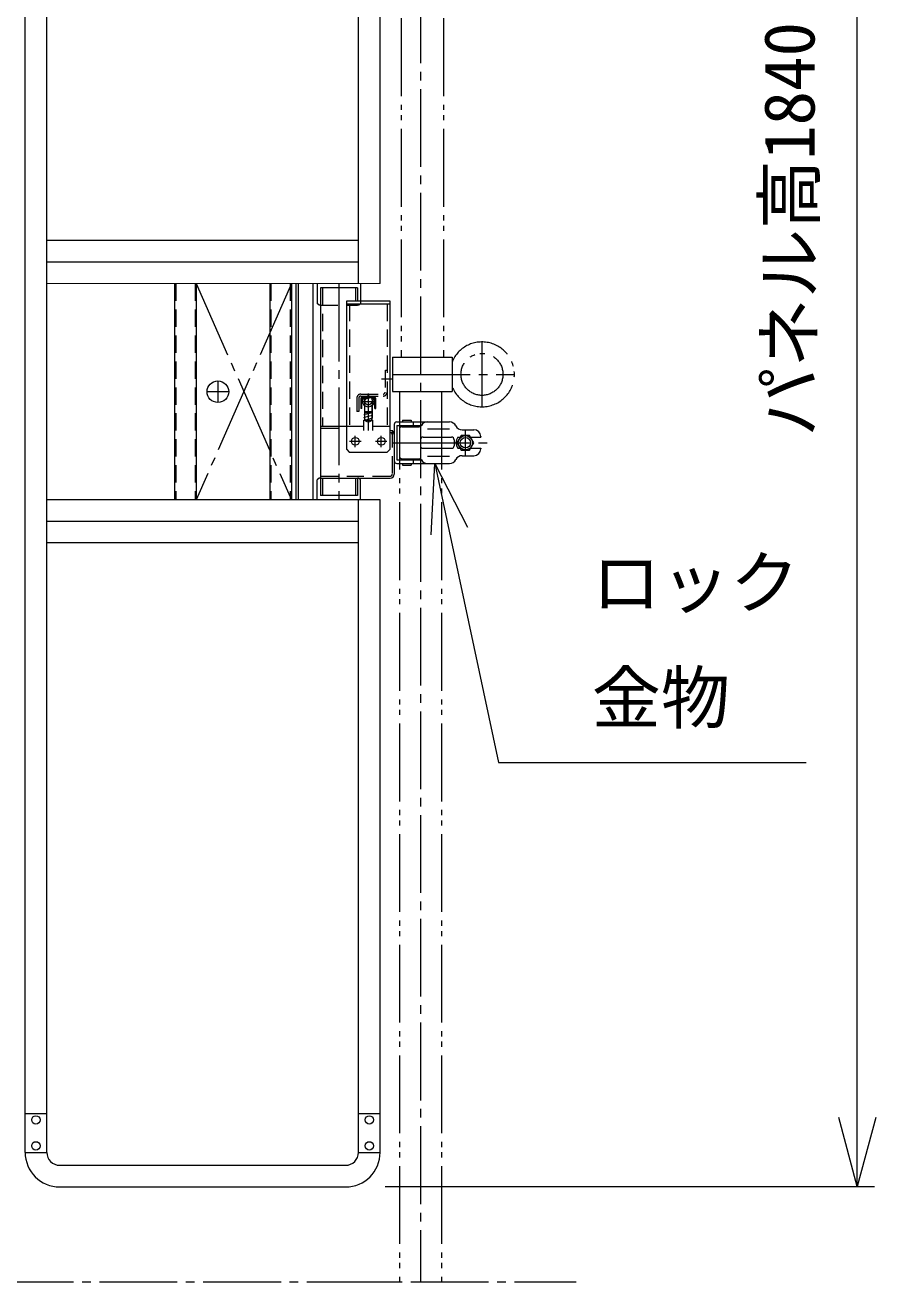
# Model space of a CAD drawing. Units: millimetres, scale not verified. Extents: x -3731 to 3731, y -5269 to 5269.
# Drawn here: x 1599 to 2583, y -5038 to -3584 of the extents above; entities that cross this region are included whole.
import ezdxf
from ezdxf.enums import TextEntityAlignment as Align

# ---------------------------------------------------------------- set-up
doc = ezdxf.new("R2010")
doc.units = ezdxf.units.MM
doc.header["$LTSCALE"] = 10
for name, pattern in [('CHAIN2', [12, 9, -1, 1, -1]), ('DASHED2', [3, 2, -1]), ('DOUBLE_CHAIN2', [12.8, 9, -1, 0.6, -0.6, 0.6, -1])]:
    doc.linetypes.add(name, pattern=pattern)
for name, color, linetype, lineweight in [('0-2_05 寸法', 7, 'Continuous', 18), ('0-3_10 当社外形線', 3, 'Continuous', 18), ('0-4_12 当社中心線', 3, 'CHAIN2', 18), ('0-5_13 当社破線', 3, 'DASHED2', 18), ('0-7_22 躯体・土木、中心線', 1, 'CHAIN2', 18), ('0-9_32 関連中心線', 6, 'CHAIN2', 18), ('0-B_34 関連想像線', 6, 'DOUBLE_CHAIN2', 18)]:
    doc.layers.add(name, color=color, linetype=linetype, lineweight=lineweight)
doc.styles.add('ＭＳ ゴシック', font='')
doc.styles.get('ＭＳ ゴシック').set_extended_font_data('MS Gothic')

msp = doc.modelspace()

# ---------------------------------------------------------------- linework, layer by layer
at = {"layer": '0-2_05 寸法'}
for p, q in [((2561.16, -4847.73), (2561.16, -3168.18)), ((2072.6, -4091.18), (2089.19, -4169.44)), ((2561.16, -4927.73), (2561.16, -4847.73)), ((2015.2, -4927.73), (2581.16, -4927.73))]:
    msp.add_line(p, q, dxfattribs=at)
for points in [[(2068.22, -4173.89), (2072.6, -4091.18), (2110.16, -4165)], [(2089.19, -4169.44), (2145.94, -4437.14), (2502.13, -4437.14)], [(2582.59, -4847.73), (2561.16, -4927.73), (2539.72, -4847.73)]]:
    msp.add_lwpolyline(points, dxfattribs=at)
at = {"layer": '0-3_10 当社外形線'}
for p, q in [((1598.6, -4888.18), (1598.49, -3128.4)), ((1623.55, -4063.2), (1623.49, -3128.18)), ((1984.16, -3883.18), (1984.11, -3128.18)), ((2009.16, -3883.18), (2009.11, -3128.4)), ((1984.15, -3833.18), (1623.53, -3833.2)), ((1984.15, -3858.18), (1623.53, -3858.2)), ((2009.16, -3883.18), (1623.53, -3883.2)), ((1771.51, -3883.18), (1771.51, -4133.18)), ((1796.51, -3883.18), (1796.51, -4133.18)), ((1881.51, -3883.18), (1881.51, -4133.18)), ((1906.51, -3883.18), (1906.51, -4133.18)), ((1911.51, -3883.18), (1911.51, -4133.18)), ((1914.51, -3883.18), (1914.51, -4133.18)), ((1931.51, -3883.18), (1931.51, -4133.18)), ((1936.51, -3883.18), (1936.51, -3906.18)), ((1982.86, -3888.18), (1940.16, -3888.18)), ((1982.86, -3888.18), (1982.86, -3903.18)), ((1986.51, -3883.18), (1986.51, -3906.18)), ((1938.51, -3908.18), (1936.51, -3906.18)), ((1940.16, -3908.18), (1938.51, -3908.18)), ((1970.51, -3903.18), (2020.51, -3903.18)), ((1970.51, -4075.18), (1970.51, -3903.18)), ((1970.51, -3906.38), (2020.51, -3906.38)), ((1984.51, -3908.18), (1982.86, -3908.18)), ((1984.51, -3908.18), (1986.51, -3906.18)), ((2020.51, -3903.18), (2020.51, -4075.18)), ((1991.01, -4024.07), (1991.01, -4038.68)), ((1991.51, -4031.18), (1991.51, -4024.68)), ((1999.51, -4024.68), (1999.51, -4031.18)), ((2000.01, -4024.07), (2000.01, -4038.68)), ((1990.51, -4041.18), (2000.51, -4041.18)), ((1991.01, -4031.18), (2000.01, -4031.18)), ((1991.01, -4032.18), (2000.01, -4032.18)), ((1991.51, -4041.18), (1991.51, -4032.18)), ((1999.51, -4032.18), (1999.51, -4041.18)), ((2034.94, -4041.18), (2034.94, -4043.18)), ((2034.94, -4041.18), (2044.94, -4041.18)), ((2044.94, -4041.18), (2044.94, -4043.18)), ((2025.51, -4046.18), (2025.51, -4088.18)), ((2028.42, -4043.18), (2063.82, -4043.18)), ((2028.42, -4047.18), (2056.89, -4047.18)), ((2028.51, -4047.18), (2028.51, -4087.18)), ((2031.51, -4051.68), (2031.51, -4082.68)), ((2034.42, -4048.68), (2054.29, -4048.68)), ((2036.94, -4047.18), (2036.94, -4048.68)), ((2042.94, -4047.18), (2042.94, -4048.68)), ((2047.51, -4043.18), (2047.51, -4047.18)), ((2063.82, -4043.18), (2089.53, -4043.18)), ((2063.82, -4051.18), (2089.53, -4051.18)), ((2103.91, -4052.18), (2117.62, -4052.18)), ((1623.6, -4888.18), (1623.55, -4063.2)), ((2055.82, -4063.68), (2055.82, -4070.68)), ((2058.82, -4060.68), (2091.75, -4060.68)), ((2094.75, -4063.68), (2094.75, -4070.68)), ((2099.07, -4060.68), (2101.76, -4060.68)), ((2113.88, -4060.68), (2125.62, -4060.68)), ((2125.62, -4060.18), (2125.62, -4060.68)), ((1970.51, -4075.18), (1973.51, -4078.18)), ((1973.51, -4078.18), (2017.51, -4078.18)), ((2020.51, -4075.18), (2017.51, -4078.18)), ((2025.51, -4083.18), (2025.51, -4103.58)), ((2058.82, -4073.68), (2091.75, -4073.68)), ((2089.53, -4083.18), (2063.82, -4083.18)), ((2099.07, -4073.68), (2101.76, -4073.68)), ((2103.91, -4082.18), (2117.62, -4082.18)), ((2028.42, -4087.18), (2056.89, -4087.18)), ((2028.42, -4091.18), (2063.82, -4091.18)), ((2034.42, -4085.68), (2054.29, -4085.68)), ((2036.94, -4085.68), (2036.94, -4087.18)), ((2042.94, -4085.68), (2042.94, -4087.18)), ((2044.94, -4091.18), (2044.94, -4093.18)), ((2047.51, -4087.18), (2047.51, -4091.18)), ((2063.82, -4091.18), (2089.53, -4091.18)), ((1938.51, -4108.18), (1936.51, -4110.18)), ((1936.51, -4133.18), (1936.51, -4110.18)), ((1940.16, -4108.18), (1938.51, -4108.18)), ((1940.51, -4108.18), (2020.91, -4108.18)), ((1982.85, -4108.18), (1982.86, -4128.18)), ((1984.51, -4108.18), (1982.86, -4108.18)), ((1984.51, -4108.18), (1986.51, -4110.18)), ((1986.51, -4133.18), (1986.51, -4110.18)), ((1982.86, -4128.18), (1940.16, -4128.18)), ((2009.17, -4133.18), (1623.55, -4133.2)), ((1984.22, -4888.18), (1984.17, -4133.18)), ((2009.22, -4888.18), (2009.17, -4133.18)), ((1984.17, -4158.18), (1623.55, -4158.2)), ((1984.17, -4183.18), (1623.55, -4183.2)), ((1598.6, -4843.18), (1623.6, -4843.18)), ((1984.21, -4843.18), (2009.21, -4843.18)), ((1598.6, -4888.18), (1623.6, -4888.18)), ((1984.21, -4888.18), (2009.22, -4888.18)), ((1638.6, -4903.18), (1969.31, -4903.18)), ((1638.6, -4928.18), (1969.36, -4928.18))]:
    msp.add_line(p, q, dxfattribs=at)
for points in [[(1940.16, -3888.18), (1940.16, -4094.18), (1940.16, -4128.18)], [(1990.51, -4034.68), (1995.51, -4033.34), (1999.84, -4032.18)], [(1990.51, -4037.93), (1995.51, -4036.59), (2000.51, -4035.25)], [(1990.51, -4041.18), (1995.51, -4039.84), (2000.51, -4038.5)], [(1940.51, -4108.18), (1940.51, -4048.18), (1970.51, -4048.18)], [(2113.88, -4073.68), (2125.62, -4073.68), (2125.62, -4074.18)], [(2034.94, -4091.18), (2034.94, -4093.18), (2044.94, -4093.18)]]:
    msp.add_lwpolyline(points, dxfattribs=at)
msp.add_lwpolyline([(2112.73, -4075.68), (2117.63, -4067.18), (2112.73, -4058.68), (2102.91, -4058.68), (2098, -4067.18), (2102.91, -4075.68)], close=True, dxfattribs=at)
for centre, radius in [((1821.51, -4008.18), 12.5), ((1995.51, -4019.38), 6.5), ((1980.51, -4065.68), 4.5), ((2010.51, -4065.68), 4.5), ((2107.82, -4067.18), 8.24), ((2107.82, -4067.18), 6), ((1611.1, -4850.68), 4.85), ((1996.71, -4850.68), 4.85), ((1611.1, -4880.68), 4.85), ((1996.71, -4880.68), 4.85)]:
    msp.add_circle(centre, radius, dxfattribs=at)
for centre, radius, start, end in [((1995.51, -4038.68), 4.5, 180, 0), ((2020.91, -4057.78), 4.6, 0, 90), ((2028.51, -4046.18), 3, 90, 180), ((2034.51, -4051.68), 3, 90, 180), ((2054.29, -4045.68), 3, 270, 330), ((2063.82, -4051.18), 8, 90, 150), ((2089.53, -4051.18), 8, 25.94448, 90), ((2103.91, -4044.18), 8, 205.94448, 270), ((2117.62, -4060.18), 8, 0, 90), ((2058.82, -4063.68), 3, 90, 180), ((2058.82, -4070.68), 3, 180, 270), ((2091.75, -4063.68), 3, 0, 90), ((2091.75, -4070.68), 3, 270, 0), ((2107.82, -4067.18), 10.9, 143.40313, 216.59687), ((2034.51, -4082.68), 3, 180, 270), ((2103.91, -4090.18), 8, 90, 154.05552), ((2117.62, -4074.18), 8, 270, 0), ((2028.51, -4088.18), 3, 180, 270), ((2054.29, -4088.68), 3, 30, 90), ((2063.82, -4083.18), 8, 210, 270), ((2089.53, -4083.18), 8, 270, 334.05552), ((2020.91, -4103.58), 4.6, 270, 0), ((1638.6, -4888.18), 40, 180, 270), ((1638.6, -4888.18), 15, 180, 270), ((1969.21, -4888.18), 40, 270, 0), ((1969.21, -4888.18), 15, 270, 0)]:
    msp.add_arc(centre, radius, start, end, dxfattribs=at)
at = {"layer": '0-4_12 当社中心線'}
for p, q in [((1796.51, -3883.18), (1906.51, -4133.18)), ((1906.51, -3883.18), (1796.51, -4133.18)), ((1961.51, -3883.18), (1961.51, -4133.18)), ((1821.51, -3995.68), (1821.51, -4020.68)), ((2010.71, -3993.18), (2023.9, -3993.18)), ((1834.01, -4008.18), (1809.01, -4008.18)), ((1995.51, -4010.32), (1995.51, -4053.18)), ((1987.6, -4019.38), (2003.41, -4019.38)), ((2107.82, -4082.18), (2107.82, -4052.18)), ((1987.1, -4065.68), (1973.91, -4065.68)), ((1980.51, -4072.28), (1980.51, -4059.09)), ((2017.1, -4065.68), (2003.91, -4065.68)), ((2010.51, -4072.28), (2010.51, -4059.09)), ((2023.01, -4067.18), (2135.19, -4067.18))]:
    msp.add_line(p, q, dxfattribs=at)
at = {"layer": '0-5_13 当社破線'}
for p, q in [((1772.71, -3883.18), (1772.71, -4133.18)), ((1795.31, -3883.18), (1795.31, -4133.18)), ((1882.71, -3883.18), (1882.71, -4133.18)), ((1905.31, -3883.18), (1905.31, -4133.18)), ((1942.46, -3888.18), (1942.46, -4048.18)), ((1980.56, -3888.18), (1980.56, -3903.18)), ((1940.16, -3908.18), (1982.86, -3908.18)), ((1973.71, -3906.38), (1973.71, -4053.18)), ((2017.31, -3906.38), (2017.31, -4053.18)), ((2015.01, -3983.18), (2015.01, -4008.58)), ((2015.51, -3983.18), (2017.81, -3983.18)), ((1986.91, -4010.88), (2012.71, -4010.88)), ((1982.31, -4015.48), (1982.31, -4031.18)), ((1984.61, -4015.48), (1984.61, -4031.18)), ((1986.81, -4016.58), (1986.81, -4027.68)), ((1986.91, -4013.18), (2012.71, -4013.18)), ((1988.01, -4027.68), (1988.01, -4016.58)), ((2001.81, -4014.18), (1989.21, -4014.18)), ((2001.81, -4015.38), (1989.21, -4015.38)), ((1991.01, -4017.68), (1991.01, -4024.07)), ((2000.01, -4017.68), (2000.01, -4024.07)), ((2003.01, -4027.68), (2003.01, -4016.58)), ((2004.21, -4027.68), (2004.21, -4016.58)), ((1984.61, -4031.18), (1982.31, -4031.18)), ((1988.01, -4027.68), (1986.81, -4027.68)), ((1990.51, -4053.18), (1990.51, -4041.18)), ((2000.51, -4041.18), (2000.51, -4053.18)), ((2003.01, -4027.68), (2004.21, -4027.68)), ((1940.51, -4050.48), (1970.51, -4050.48)), ((1970.51, -4048.18), (2020.91, -4048.18)), ((2020.51, -4055.48), (2020.91, -4055.48)), ((2023.21, -4052.78), (2023.21, -4103.58)), ((1940.16, -4108.18), (1982.86, -4108.18)), ((1940.51, -4105.88), (2020.91, -4105.88)), ((1942.46, -4108.18), (1942.46, -4128.18)), ((1980.55, -4108.18), (1980.56, -4128.18))]:
    msp.add_line(p, q, dxfattribs=at)
msp.add_circle((1995.51, -4019.38), 4, dxfattribs=at)
for centre, radius, start, end in [((1986.91, -4015.48), 4.6, 90, 180), ((2012.71, -4008.58), 4.6, 270, 0), ((2012.71, -4008.58), 2.3, 270, 0), ((1986.91, -4015.48), 2.3, 90, 180), ((1989.21, -4016.58), 2.4, 90, 180), ((1989.21, -4016.58), 1.2, 90, 180), ((1995.51, -4017.68), 4.5, 0, 180), ((2001.81, -4016.58), 2.4, 0, 90), ((2001.81, -4016.58), 1.2, 0, 90), ((2020.91, -4057.78), 2.3, 0, 90), ((2020.91, -4103.58), 2.3, 270, 0)]:
    msp.add_arc(centre, radius, start, end, dxfattribs=at)
at = {"layer": '0-7_22 躯体・土木、中心線'}
msp.add_line((-3115.46, -5038.03), (2235.93, -5038.03), dxfattribs=at)
at = {"layer": '0-9_32 関連中心線'}
for p, q in [((2055.93, -2338.03), (2055.93, -5038.03)), ((2127.01, -3950.61), (2127.01, -4025.61)), ((2023.51, -3988.11), (2164.53, -3988.11))]:
    msp.add_line(p, q, dxfattribs=at)
at = {"layer": '0-B_34 関連想像線'}
for p, q in [((2033.71, -2808.11), (2033.71, -3968.11)), ((2082.31, -2808.11), (2082.31, -3968.11)), ((2023.51, -3968.11), (2092.51, -3968.11)), ((2023.51, -3968.11), (2023.51, -4008.11)), ((2092.51, -3968.11), (2092.51, -4008.11)), ((2023.51, -4008.11), (2092.51, -4008.11)), ((2031.63, -4008.11), (2031.63, -5038.03)), ((2080.23, -4008.11), (2080.23, -5038.03)), ((1985.93, -5038.03), (2034.53, -5038.03))]:
    msp.add_line(p, q, dxfattribs=at)
msp.add_circle((2127.01, -3988.11), 24.3, dxfattribs=at)
msp.add_arc((2127.01, -3988.11), 37.5, 203.07392, 156.92608, dxfattribs=at)

# ---------------------------------------------------------------- texts
at = {"layer": '0-2_05 寸法', "style": 'ＭＳ ゴシック'}
msp.add_text('パネル高1840', height=58.65, rotation=90, dxfattribs=at).set_placement((2529.27, -4060.04), align=Align.BOTTOM_LEFT)
for s, p in [('ロック', (2253.94, -4275.81)), ('金物', (2253.94, -4409.14))]:
    msp.add_text(s, height=58.65, dxfattribs=at).set_placement(p, align=Align.BOTTOM_LEFT)

doc.saveas('drawing.dxf')
